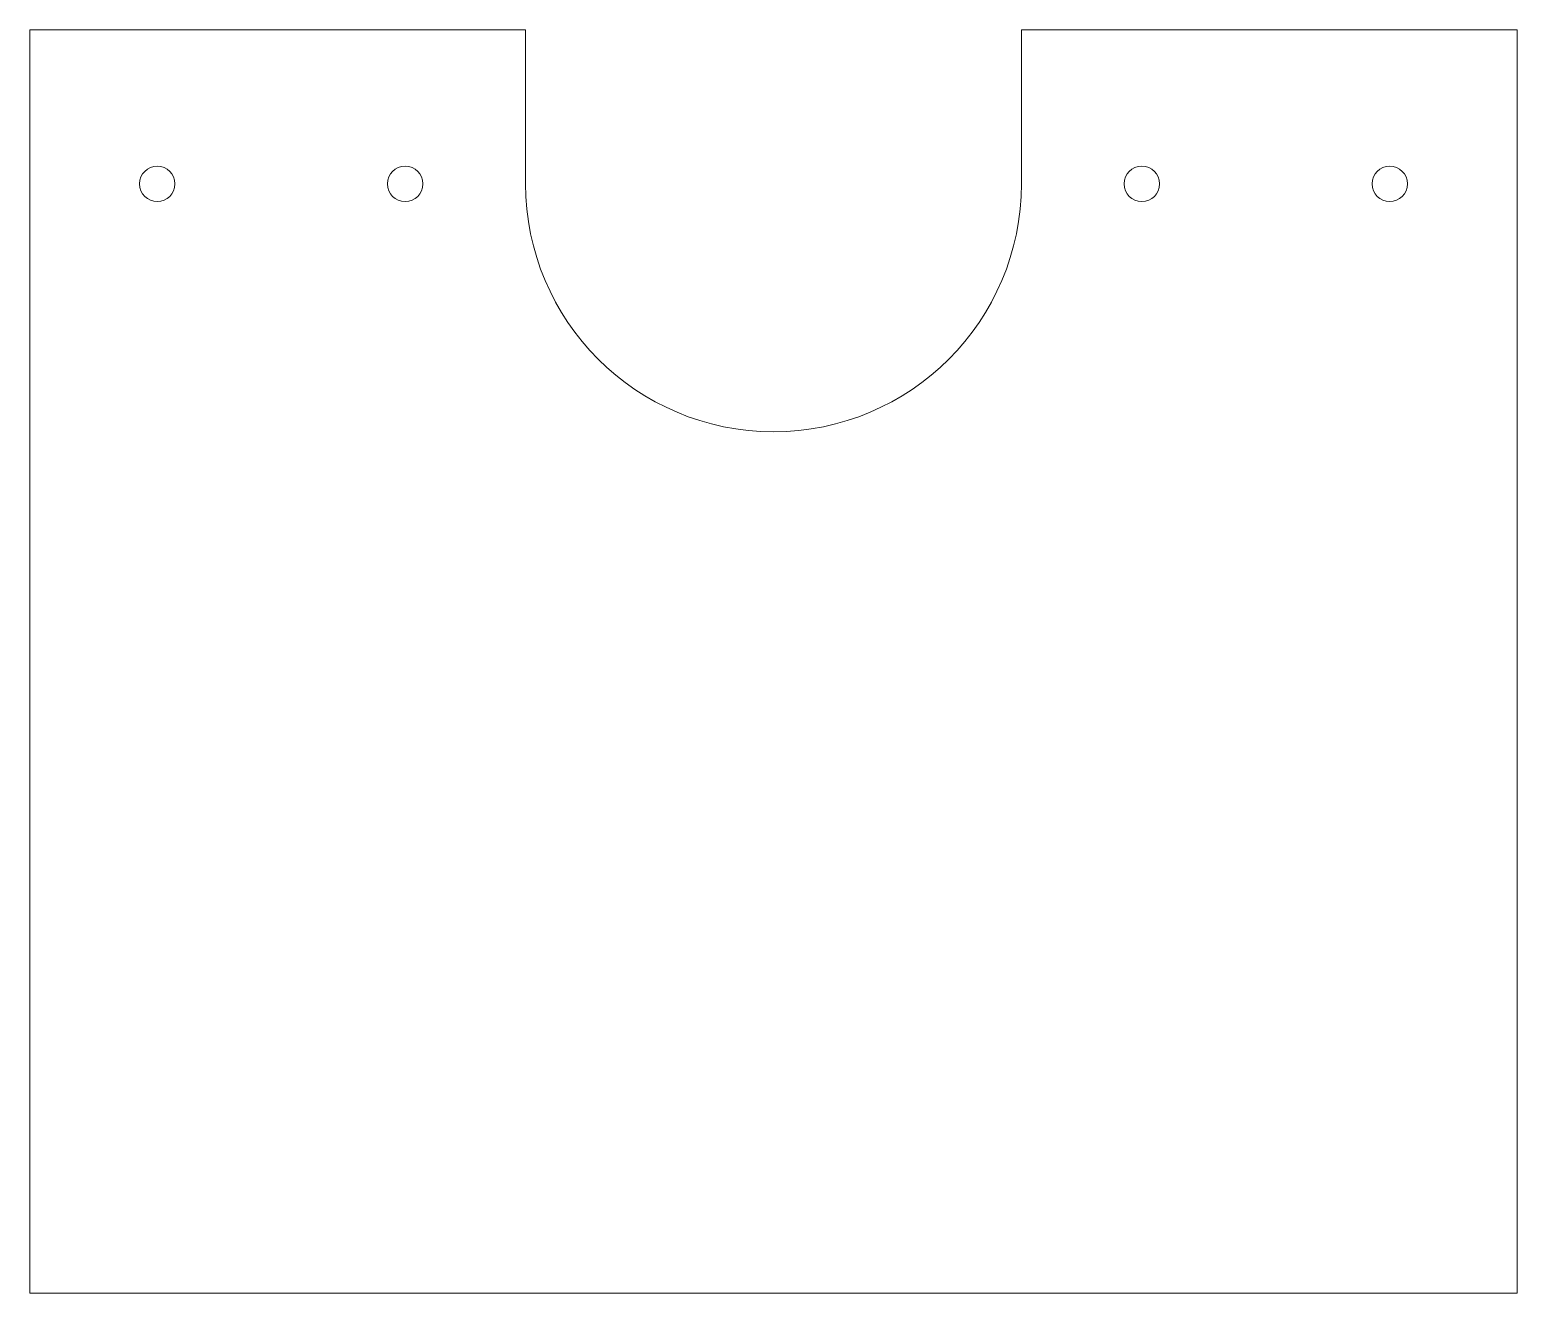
# Paper-space layout '_Bottom' of a CAD drawing. Header units: millimetres. Extents: x -105 to 105, y -89 to 89.
import ezdxf

# ---------------------------------------------------------------- set-up
doc = ezdxf.new("R2010")
doc.units = ezdxf.units.MM

psp = doc.layouts.new('_Bottom')

# ---------------------------------------------------------------- linework, layer by layer
at = {"color": 7, "linetype": 'Continuous', "lineweight": 15}
for p, q in [((-105, 89.2), (-35, 89.2)), ((-105, -89.2), (-105, 89.2)), ((-35, 89.2), (-35, 67.44)), ((35, 67.44), (35, 89.2)), ((35, 89.2), (105, 89.2)), ((105, 89.2), (105, -89.2)), ((105, -89.2), (-105, -89.2))]:
    psp.add_line(p, q, dxfattribs=at)
for centre in [(-87, 67.44), (-52, 67.44), (52, 67.44), (87, 67.44)]:
    psp.add_circle(centre, 2.5, dxfattribs=at)
psp.add_arc((0, 67.44), 35, 180, 0, dxfattribs=at)

doc.saveas('drawing.dxf')
